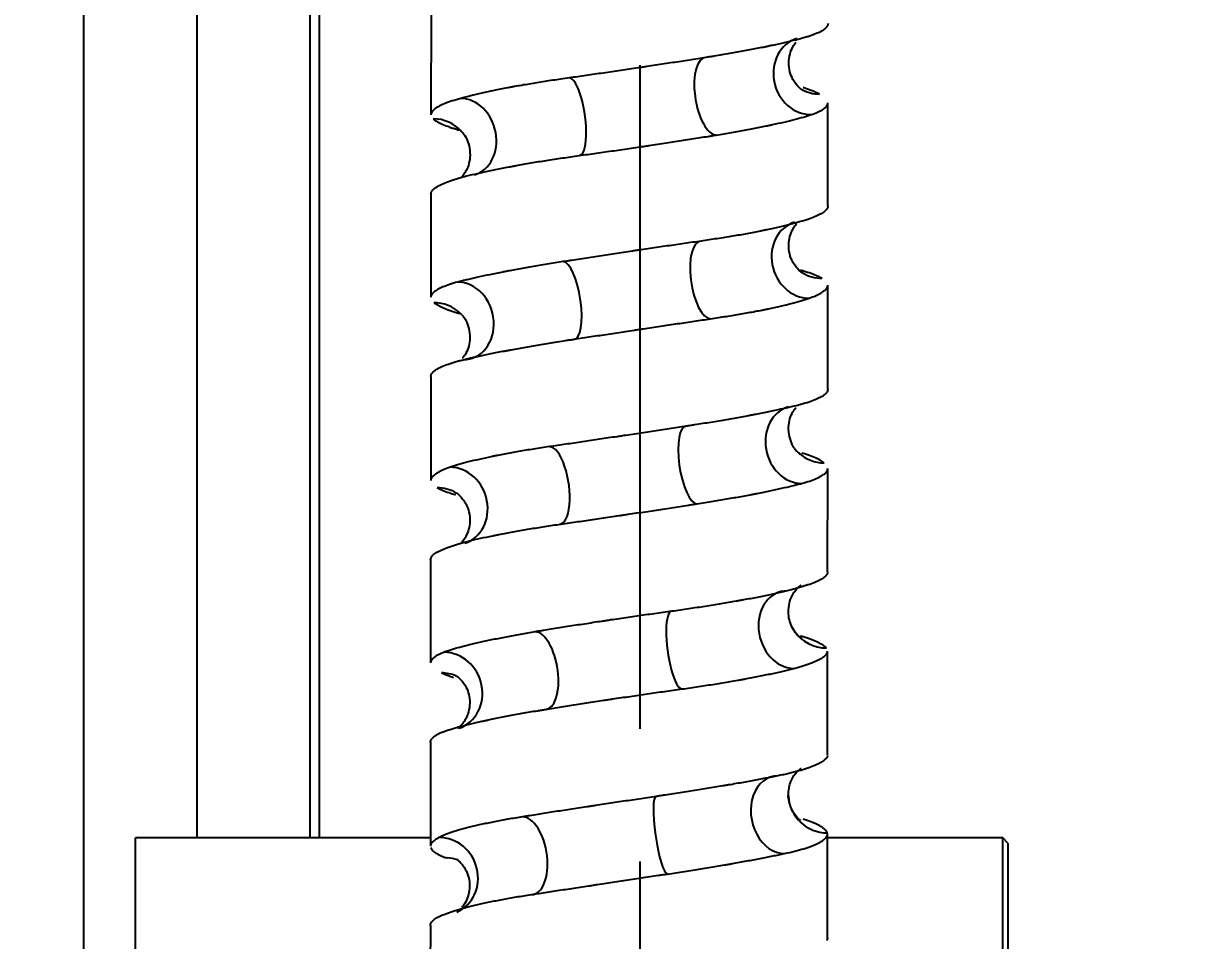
# Model space of a CAD drawing. Header units: millimetres. Extents: x 6110 to 6704, y -2661 to -1821.
# Drawn here: x 6332.11 to 6343.37, y -2394.21 to -2385.44 of the extents above; entities that cross this region are included whole.
import ezdxf

# ---------------------------------------------------------------- set-up
doc = ezdxf.new("R2010")
doc.units = ezdxf.units.MM
doc.header["$LTSCALE"] = 0.1
doc.linetypes.add('CENTERX2', pattern=[101.6, 63.5, -12.7, 12.7, -12.7])
doc.linetypes.add('HIDDEN2', pattern=[4.7625, 3.175, -1.5875])
doc.layers.add('1', color=4, linetype='HIDDEN2', lineweight=13)
doc.layers.add('DIM', color=3, linetype='Continuous', lineweight=9)
doc.layers.add('CENTER', color=1, linetype='CENTERX2')
doc.styles.get("Standard").update_dxf_attribs({"font": 'arial.ttf'})
doc.dimstyles.new('ISO-25', dxfattribs={"dimtxt": 2.5, "dimasz": 2.5, "dimexe": 1.25, "dimexo": 0.625, "dimtad": 1, "dimlfac": 5, "dimtxsty": 'Standard', "dimcen": 2.5, "dimadec": 0, "dimazin": 0, "dimtfac": 1, "dimtmove": 0, "dimatfit": 3, "dimfxl": 0, "dimarcsym": 0})

# ---------------------------------------------------------------- blocks, each defined once
blk = doc.blocks.new('*D85')
at = {"layer": 'Defpoints', "color": 0}
for p in [(6324.46, -2027.378), (6392.692, -2027.378), (6311.704, -2532.542)]:
    blk.add_point(p, dxfattribs=at)
at = {"layer": 'DIM', "color": 0, "lineweight": -2}
for p, q in [((6325.085, -2027.378), (6393.942, -2027.378)), ((6392.692, -2527.542), (6392.692, -2032.378)), ((6312.329, -2532.542), (6393.942, -2532.542))]:
    blk.add_line(p, q, dxfattribs=at)
at = {"layer": 'DIM', "color": 0}
for points in [[(6391.858, -2032.378), (6393.525, -2032.378), (6392.692, -2027.378)], [(6391.858, -2527.542), (6393.525, -2527.542), (6392.692, -2532.542)]]:
    blk.add_solid(points, dxfattribs=at)
at = {"layer": 'DIM', "color": 0, "insert": (6389.062, -2279.96), "char_height": 5, "attachment_point": 5, "rotation": 90}
blk.add_mtext('2020,7', dxfattribs=at)
blk = doc.blocks.new('*D93')
at = {"layer": 'Defpoints', "color": 0}
for p in [(6325.085, -2027.378), (6402.037, -2595.98), (6423.82, -2595.98)]:
    blk.add_point(p, dxfattribs=at)
at = {"layer": 'DIM', "color": 0, "lineweight": -2}
for p, q in [((6325.71, -2027.378), (6425.07, -2027.378)), ((6423.82, -2032.378), (6423.82, -2590.98)), ((6402.662, -2595.98), (6425.07, -2595.98))]:
    blk.add_line(p, q, dxfattribs=at)
at = {"layer": 'DIM', "color": 0}
for points in [[(6422.987, -2032.378), (6424.654, -2032.378), (6423.82, -2027.378)], [(6422.987, -2590.98), (6424.654, -2590.98), (6423.82, -2595.98)]]:
    blk.add_solid(points, dxfattribs=at)
at = {"layer": 'DIM', "color": 0, "insert": (6420.19, -2311.679), "char_height": 5, "attachment_point": 5, "rotation": 90}
blk.add_mtext('2274,4', dxfattribs=at)

msp = doc.modelspace()

# ---------------------------------------------------------------- hatches: boundary and pattern name
at = {"layer": 'DIM'}
h = msp.add_hatch(dxfattribs=at)
h.set_pattern_fill('ANSI31', color=2)
edge = h.paths.add_edge_path()
edge.add_line((6619.617, -2595.98), (6619.617, -1962.206))
edge.add_line((6634.617, -1966.11), (6619.617, -1966.11))
edge.add_line((6634.617, -2610.98), (6634.617, -1966.11))
edge.add_line((6634.617, -2610.98), (6184.457, -2610.98))
edge.add_line((6619.617, -2595.98), (6184.457, -2595.98))
edge.add_line((6184.457, -2610.98), (6184.457, -2595.98))

# ---------------------------------------------------------------- linework, layer by layer
at = {"layer": '1', "color": 7, "linetype": 'Continuous', "lineweight": -3}
for p, q in [((6332.686, -2394.48), (6332.686, -2226.539)), ((6333.768, -2226.528), (6333.768, -2393.229)), ((6334.85, -2226.51), (6334.85, -2393.225)), ((6334.939, -2226.51), (6334.939, -2393.225)), ((6336.01, -2385.316), (6336.009, -2386.309)), ((6339.809, -2387.185), (6339.809, -2386.195)), ((6336.009, -2387.067), (6336.008, -2388.057)), ((6339.566, -2387.822), (6339.564, -2387.822)), ((6339.808, -2388.936), (6339.808, -2387.942)), ((6336.008, -2388.815), (6336.007, -2389.81)), ((6339.806, -2390.685), (6339.807, -2389.695)), ((6336.248, -2389.929), (6336.248, -2389.929)), ((6336.006, -2390.567), (6336.006, -2391.556)), ((6339.805, -2392.436), (6339.806, -2391.443)), ((6336.258, -2391.685), (6336.249, -2391.681)), ((6336.005, -2392.314), (6336.005, -2393.31)), ((6339.43, -2392.824), (6339.43, -2392.832)), ((6336.005, -2393.23), (6333.182, -2393.23)), ((6333.182, -2400.73), (6333.182, -2393.23)), ((6339.804, -2394.186), (6339.805, -2393.194)), ((6341.482, -2393.23), (6339.805, -2393.23)), ((6341.532, -2393.28), (6341.482, -2393.23)), ((6341.482, -2400.73), (6341.482, -2393.23)), ((6341.532, -2393.28), (6341.532, -2400.68)), ((6336.004, -2394.068), (6336.003, -2395.057))]:
    msp.add_line(p, q, dxfattribs=at)
for centre, major_axis, ratio, start_param, end_param in [((6339.627, -2385.937), (0.113, -0.358), 0.896583, 3.142089, 6.007856), ((6338.691, -2386.133), (0.059, -0.37), 0.406782, 3.077758, 6.216319), ((6337.381, -2386.329), (0.052, -0.371), 0.275236, 6.244548, 9.386229), ((6339.743, -2385.741), (0.183, 0.327), 0.954956, 3.141815, 3.631138), ((6336.323, -2386.525), (0.096, -0.362), 0.826195, 0.023531, 2.923621), ((6336.024, -2386.721), (0.278, 0.252), 0.983664, 0.000162, 0.825102), ((6339.604, -2387.695), (0.115, -0.357), 0.882628, 3.14208, 6.002639), ((6338.641, -2387.891), (0.054, -0.371), 0.382809, 3.086157, 6.2275), ((6337.327, -2388.087), (0.057, -0.371), 0.303152, 6.238094, 9.37672), ((6339.764, -2387.504), (0.2, 0.317), 0.967779, 3.140541, 3.687086), ((6336.292, -2388.283), (0.093, -0.363), 0.842773, 6.07106, 9.212634), ((6336.03, -2388.48), (0.259, 0.271), 0.977732, 6.280221, 7.03391), ((6339.532, -2389.466), (0.094, -0.363), 0.847963, 3.166317, 6.06663), ((6338.504, -2389.662), (0.057, -0.371), 0.310098, 3.09516, 6.233843), ((6337.19, -2389.858), (0.054, -0.371), 0.373626, 6.228882, 9.370493), ((6339.782, -2389.27), (0.253, 0.277), 0.976593, 3.141044, 3.867965), ((6336.219, -2390.054), (0.114, -0.357), 0.879271, 0.000351, 2.865934), ((6336.057, -2390.251), (0.191, 0.323), 0.965196, 0.000465, 0.518901), ((6339.451, -2391.237), (0.091, -0.364), 0.804227, 2.943344, 6.082079), ((6338.363, -2391.433), (0.051, -0.371), 0.23902, 3.108627, 6.250271), ((6339.799, -2391.041), (0.316, 0.202), 0.987438, 3.131865, 3.181342), ((6337.056, -2391.629), (0.06, -0.37), 0.443029, 6.212301, 9.350726), ((6339.799, -2391.041), (0.316, 0.202), 0.987438, 3.181345, 4.137877), ((6336.156, -2391.826), (0.122, -0.355), 0.912455, 0.000303, 2.837045), ((6336.094, -2392.022), (0.164, 0.337), 0.94324, 0.027471, 0.428152), ((6339.36, -2393.009), (0.077, -0.367), 0.759864, 2.983998, 6.125672), ((6338.22, -2393.205), (0.055, -0.371), 0.163413, 3.118824, 6.257294), ((6339.805, -2392.812), (0.374, 0.021), 0.989402, 3.138639, 4.653297), ((6336.928, -2393.401), (0.058, -0.371), 0.509269, 6.203463, 9.345047), ((6336.104, -2393.597), (0.157, -0.341), 0.938115, 6.273492, 9.015093), ((6336.142, -2393.794), (0.127, 0.353), 0.91962, 6.282476, 6.603273)]:
    msp.add_ellipse(centre, major_axis=major_axis, ratio=ratio, start_param=start_param, end_param=end_param, dxfattribs=at)
for points, knots in [([(6339.81, -2385.437), (6339.81, -2385.44), (6339.81, -2385.442), (6339.809, -2385.449), (6339.807, -2385.453), (6339.804, -2385.459), (6339.803, -2385.461), (6339.8, -2385.466), (6339.799, -2385.468), (6339.791, -2385.478), (6339.782, -2385.486), (6339.76, -2385.503), (6339.732, -2385.519), (6339.696, -2385.535), (6339.665, -2385.546), (6339.654, -2385.55), (6339.631, -2385.558), (6339.619, -2385.562), (6339.606, -2385.566)], [0, 0, 0, 0, 0.055801, 0.055801, 0.150221, 0.150221, 0.197431, 0.197431, 0.244641, 0.244641, 0.43348, 0.43348, 0.62232, 0.81116, 0.81116, 0.90558, 0.90558, 1, 1, 1, 1]), ([(6339.606, -2385.566), (6339.581, -2385.573), (6339.553, -2385.581), (6339.494, -2385.597), (6339.431, -2385.612), (6339.36, -2385.629), (6339.304, -2385.641), (6339.275, -2385.647), (6339.245, -2385.653), (6339.225, -2385.658), (6339.215, -2385.66), (6339.163, -2385.67), (6339.12, -2385.679), (6339.032, -2385.695), (6338.941, -2385.712), (6338.844, -2385.729), (6338.77, -2385.741), (6338.745, -2385.746), (6338.707, -2385.752), (6338.694, -2385.754), (6338.668, -2385.758), (6338.655, -2385.76), (6338.642, -2385.762)], [0, 0, 0, 0, 0.125, 0.125, 0.25, 0.375, 0.375, 0.4375, 0.46875, 0.46875, 0.5, 0.5, 0.625, 0.625, 0.75, 0.875, 0.875, 0.9375, 0.9375, 0.96875, 0.96875, 1, 1, 1, 1]), ([(6339.56, -2386.068), (6339.555, -2386.07), (6339.539, -2386.055), (6339.463, -2385.975), (6339.418, -2385.815), (6339.458, -2385.679), (6339.493, -2385.628), (6339.503, -2385.616)], [0, 0, 0, 0, 0.209972, 0.408154, 0.661088, 0.902637, 1, 1, 1, 1]), ([(6338.642, -2385.762), (6338.59, -2385.77), (6338.537, -2385.779), (6338.431, -2385.795), (6338.324, -2385.812), (6338.215, -2385.828), (6338.132, -2385.841), (6338.105, -2385.845), (6338.063, -2385.851), (6338.049, -2385.853), (6338.021, -2385.858), (6338.007, -2385.86), (6337.937, -2385.87), (6337.881, -2385.878), (6337.77, -2385.895), (6337.66, -2385.911), (6337.55, -2385.927), (6337.469, -2385.938), (6337.441, -2385.942), (6337.387, -2385.95), (6337.36, -2385.954), (6337.333, -2385.957)], [0, 0, 0, 0, 0.125, 0.125, 0.25, 0.375, 0.375, 0.4375, 0.4375, 0.46875, 0.46875, 0.5, 0.5, 0.625, 0.625, 0.75, 0.875, 0.875, 0.9375, 0.9375, 1, 1, 1, 1]), ([(6337.333, -2385.957), (6337.279, -2385.965), (6337.226, -2385.973), (6337.123, -2385.988), (6337.022, -2386.004), (6336.926, -2386.02), (6336.855, -2386.033), (6336.832, -2386.037), (6336.797, -2386.043), (6336.786, -2386.045), (6336.763, -2386.049), (6336.752, -2386.051), (6336.697, -2386.062), (6336.654, -2386.07), (6336.572, -2386.087), (6336.494, -2386.104), (6336.423, -2386.121), (6336.373, -2386.133), (6336.356, -2386.137), (6336.332, -2386.143), (6336.325, -2386.146), (6336.309, -2386.15), (6336.302, -2386.152), (6336.294, -2386.154)], [0, 0, 0, 0, 0.125, 0.125, 0.25, 0.375, 0.375, 0.4375, 0.4375, 0.46875, 0.46875, 0.5, 0.5, 0.625, 0.625, 0.75, 0.875, 0.875, 0.9375, 0.9375, 0.96875, 0.96875, 1, 1, 1, 1]), ([(6339.728, -2386.112), (6339.712, -2386.104), (6339.693, -2386.095), (6339.652, -2386.079), (6339.619, -2386.067), (6339.582, -2386.055), (6339.571, -2386.051)], [0, 0, 0, 0, 0.412138, 0.412138, 0.824277, 1, 1, 1, 1]), ([(6336.294, -2386.154), (6336.264, -2386.162), (6336.237, -2386.17), (6336.187, -2386.187), (6336.142, -2386.204), (6336.105, -2386.22), (6336.081, -2386.233), (6336.074, -2386.237), (6336.063, -2386.243), (6336.06, -2386.245), (6336.054, -2386.25), (6336.051, -2386.252), (6336.037, -2386.262), (6336.028, -2386.271), (6336.015, -2386.287), (6336.01, -2386.298), (6336.009, -2386.308), (6336.009, -2386.31)], [0, 0, 0, 0, 0.158503, 0.158503, 0.317007, 0.47551, 0.47551, 0.554762, 0.554762, 0.594388, 0.594388, 0.634014, 0.634014, 0.792517, 0.792517, 0.95102, 1, 1, 1, 1]), ([(6339.648, -2386.309), (6339.671, -2386.301), (6339.692, -2386.294), (6339.727, -2386.278), (6339.758, -2386.262), (6339.78, -2386.246), (6339.792, -2386.234), (6339.796, -2386.229), (6339.8, -2386.223), (6339.802, -2386.221), (6339.804, -2386.217), (6339.805, -2386.215), (6339.808, -2386.207), (6339.809, -2386.201), (6339.809, -2386.196)], [0, 0, 0, 0, 0.214253, 0.214253, 0.428506, 0.642759, 0.642759, 0.749885, 0.749885, 0.803448, 0.803448, 0.857012, 0.857012, 1, 1, 1, 1]), ([(6336.03, -2386.35), (6336.039, -2386.357), (6336.05, -2386.365), (6336.076, -2386.381), (6336.107, -2386.397), (6336.148, -2386.413), (6336.182, -2386.425), (6336.193, -2386.43), (6336.212, -2386.436), (6336.218, -2386.438), (6336.232, -2386.442), (6336.238, -2386.444), (6336.255, -2386.45), (6336.265, -2386.453), (6336.276, -2386.456)], [0, 0, 0, 0, 0.228984, 0.228984, 0.457968, 0.686952, 0.686952, 0.801444, 0.801444, 0.85869, 0.85869, 0.915936, 0.915936, 1, 1, 1, 1]), ([(6338.74, -2386.504), (6338.791, -2386.496), (6338.84, -2386.488), (6338.935, -2386.471), (6339.028, -2386.455), (6339.115, -2386.438), (6339.178, -2386.426), (6339.208, -2386.419), (6339.239, -2386.413), (6339.258, -2386.409), (6339.268, -2386.407), (6339.317, -2386.396), (6339.354, -2386.388), (6339.424, -2386.372), (6339.489, -2386.356), (6339.547, -2386.34), (6339.587, -2386.328), (6339.6, -2386.324), (6339.625, -2386.317), (6339.637, -2386.313), (6339.648, -2386.309)], [0, 0, 0, 0, 0.125, 0.125, 0.25, 0.375, 0.375, 0.4375, 0.46875, 0.46875, 0.5, 0.5, 0.625, 0.625, 0.75, 0.875, 0.875, 0.9375, 0.9375, 1, 1, 1, 1]), ([(6336.256, -2386.429), (6336.256, -2386.429), (6336.263, -2386.433), (6336.286, -2386.455), (6336.302, -2386.469)], [0, 0, 0, 0, 0.47691, 1, 1, 1, 1]), ([(6336.302, -2386.469), (6336.334, -2386.503), (6336.38, -2386.583), (6336.392, -2386.758), (6336.338, -2386.865), (6336.309, -2386.899), (6336.302, -2386.907)], [0, 0, 0, 0, 0.29299, 0.617932, 0.887087, 1, 1, 1, 1]), ([(6337.429, -2386.701), (6337.484, -2386.693), (6337.539, -2386.685), (6337.649, -2386.67), (6337.76, -2386.654), (6337.872, -2386.638), (6337.956, -2386.625), (6337.984, -2386.621), (6338.026, -2386.615), (6338.04, -2386.613), (6338.068, -2386.609), (6338.082, -2386.607), (6338.153, -2386.596), (6338.208, -2386.588), (6338.318, -2386.571), (6338.427, -2386.554), (6338.533, -2386.538), (6338.611, -2386.525), (6338.637, -2386.521), (6338.676, -2386.515), (6338.689, -2386.513), (6338.715, -2386.508), (6338.728, -2386.506), (6338.74, -2386.504)], [0, 0, 0, 0, 0.125, 0.125, 0.25, 0.375, 0.375, 0.4375, 0.4375, 0.46875, 0.46875, 0.5, 0.5, 0.625, 0.625, 0.75, 0.875, 0.875, 0.9375, 0.9375, 0.96875, 0.96875, 1, 1, 1, 1]), ([(6336.353, -2386.896), (6336.386, -2386.888), (6336.42, -2386.879), (6336.491, -2386.863), (6336.567, -2386.846), (6336.648, -2386.83), (6336.713, -2386.817), (6336.745, -2386.811), (6336.779, -2386.805), (6336.802, -2386.8), (6336.813, -2386.798), (6336.871, -2386.788), (6336.918, -2386.78), (6337.014, -2386.763), (6337.113, -2386.747), (6337.216, -2386.731), (6337.294, -2386.72), (6337.321, -2386.716), (6337.374, -2386.708), (6337.402, -2386.704), (6337.429, -2386.701)], [0, 0, 0, 0, 0.125, 0.125, 0.25, 0.375, 0.375, 0.4375, 0.46875, 0.46875, 0.5, 0.5, 0.625, 0.625, 0.75, 0.875, 0.875, 0.9375, 0.9375, 1, 1, 1, 1]), ([(6336.009, -2387.068), (6336.009, -2387.061), (6336.013, -2387.045), (6336.026, -2387.03), (6336.041, -2387.017), (6336.046, -2387.013), (6336.055, -2387.007), (6336.058, -2387.005), (6336.065, -2387.001), (6336.068, -2386.999), (6336.086, -2386.988), (6336.103, -2386.98), (6336.141, -2386.963), (6336.183, -2386.946), (6336.235, -2386.929), (6336.277, -2386.917), (6336.291, -2386.913), (6336.314, -2386.906), (6336.322, -2386.904), (6336.337, -2386.9), (6336.345, -2386.898), (6336.353, -2386.896)], [0, 0, 0, 0, 0.133087, 0.277572, 0.277572, 0.349815, 0.349815, 0.385936, 0.385936, 0.422058, 0.422058, 0.566543, 0.566543, 0.711029, 0.855514, 0.855514, 0.927757, 0.927757, 0.963879, 0.963879, 1, 1, 1, 1]), ([(6339.809, -2387.184), (6339.809, -2387.19), (6339.807, -2387.196), (6339.803, -2387.206), (6339.8, -2387.21), (6339.796, -2387.216), (6339.794, -2387.218), (6339.79, -2387.222), (6339.788, -2387.225), (6339.778, -2387.235), (6339.767, -2387.243), (6339.742, -2387.259), (6339.711, -2387.275), (6339.672, -2387.292), (6339.64, -2387.304), (6339.623, -2387.31), (6339.604, -2387.316), (6339.592, -2387.32), (6339.585, -2387.322), (6339.579, -2387.324)], [0, 0, 0, 0, 0.135661, 0.135661, 0.222095, 0.222095, 0.265312, 0.265312, 0.308528, 0.308528, 0.481396, 0.481396, 0.654264, 0.827132, 0.827132, 0.913566, 0.956783, 0.956783, 1, 1, 1, 1]), ([(6339.579, -2387.324), (6339.552, -2387.332), (6339.523, -2387.34), (6339.462, -2387.357), (6339.396, -2387.374), (6339.324, -2387.39), (6339.266, -2387.403), (6339.236, -2387.409), (6339.206, -2387.415), (6339.185, -2387.42), (6339.175, -2387.422), (6339.122, -2387.432), (6339.078, -2387.44), (6338.989, -2387.457), (6338.897, -2387.473), (6338.799, -2387.489), (6338.724, -2387.5), (6338.699, -2387.504), (6338.647, -2387.512), (6338.621, -2387.516), (6338.595, -2387.519)], [0, 0, 0, 0, 0.125, 0.125, 0.25, 0.375, 0.375, 0.4375, 0.46875, 0.46875, 0.5, 0.5, 0.625, 0.625, 0.75, 0.875, 0.875, 0.9375, 0.9375, 1, 1, 1, 1]), ([(6339.564, -2387.822), (6339.55, -2387.817), (6339.521, -2387.791), (6339.441, -2387.681), (6339.422, -2387.514), (6339.473, -2387.398), (6339.504, -2387.359), (6339.512, -2387.35)], [0, 0, 0, 0, 0.20085, 0.414887, 0.677231, 0.905711, 1, 1, 1, 1]), ([(6338.595, -2387.519), (6338.542, -2387.527), (6338.488, -2387.535), (6338.381, -2387.55), (6338.272, -2387.566), (6338.161, -2387.582), (6338.078, -2387.595), (6338.05, -2387.599), (6338.008, -2387.605), (6337.993, -2387.607), (6337.965, -2387.611), (6337.951, -2387.613), (6337.881, -2387.624), (6337.824, -2387.632), (6337.713, -2387.649), (6337.602, -2387.666), (6337.493, -2387.683), (6337.411, -2387.695), (6337.384, -2387.699), (6337.343, -2387.706), (6337.33, -2387.708), (6337.303, -2387.712), (6337.289, -2387.714), (6337.276, -2387.716)], [0, 0, 0, 0, 0.125, 0.125, 0.25, 0.375, 0.375, 0.4375, 0.4375, 0.46875, 0.46875, 0.5, 0.5, 0.625, 0.625, 0.75, 0.875, 0.875, 0.9375, 0.9375, 0.96875, 0.96875, 1, 1, 1, 1]), ([(6337.276, -2387.716), (6337.223, -2387.724), (6337.171, -2387.732), (6337.07, -2387.749), (6336.971, -2387.765), (6336.877, -2387.782), (6336.808, -2387.795), (6336.774, -2387.801), (6336.741, -2387.807), (6336.719, -2387.811), (6336.708, -2387.814), (6336.654, -2387.824), (6336.612, -2387.832), (6336.533, -2387.849), (6336.458, -2387.865), (6336.389, -2387.881), (6336.341, -2387.892), (6336.325, -2387.896), (6336.295, -2387.904), (6336.28, -2387.908), (6336.266, -2387.911)], [0, 0, 0, 0, 0.125, 0.125, 0.25, 0.375, 0.375, 0.4375, 0.46875, 0.46875, 0.5, 0.5, 0.625, 0.625, 0.75, 0.875, 0.875, 0.9375, 0.9375, 1, 1, 1, 1]), ([(6339.753, -2387.876), (6339.739, -2387.869), (6339.724, -2387.861), (6339.689, -2387.846), (6339.65, -2387.83), (6339.602, -2387.815), (6339.567, -2387.804), (6339.558, -2387.801), (6339.548, -2387.798)], [0, 0, 0, 0, 0.299547, 0.299547, 0.599093, 0.89864, 0.89864, 1, 1, 1, 1]), ([(6336.266, -2387.911), (6336.238, -2387.919), (6336.211, -2387.927), (6336.164, -2387.942), (6336.121, -2387.958), (6336.087, -2387.975), (6336.066, -2387.987), (6336.059, -2387.991), (6336.05, -2387.997), (6336.047, -2387.999), (6336.041, -2388.004), (6336.039, -2388.006), (6336.027, -2388.016), (6336.02, -2388.025), (6336.01, -2388.041), (6336.008, -2388.049), (6336.008, -2388.057)], [0, 0, 0, 0, 0.167955, 0.167955, 0.335909, 0.503864, 0.503864, 0.587842, 0.587842, 0.62983, 0.62983, 0.671819, 0.671819, 0.839774, 0.839774, 1, 1, 1, 1]), ([(6339.628, -2388.066), (6339.651, -2388.058), (6339.672, -2388.05), (6339.709, -2388.034), (6339.742, -2388.018), (6339.766, -2388.002), (6339.786, -2387.985), (6339.794, -2387.977), (6339.804, -2387.961), (6339.807, -2387.953), (6339.808, -2387.944), (6339.808, -2387.943), (6339.808, -2387.942)], [0, 0, 0, 0, 0.194652, 0.194652, 0.389304, 0.583956, 0.583956, 0.778608, 0.778608, 0.97326, 0.97326, 1, 1, 1, 1]), ([(6338.686, -2388.263), (6338.738, -2388.255), (6338.789, -2388.247), (6338.886, -2388.232), (6338.981, -2388.216), (6339.071, -2388.2), (6339.136, -2388.187), (6339.168, -2388.181), (6339.199, -2388.175), (6339.22, -2388.171), (6339.23, -2388.169), (6339.28, -2388.158), (6339.319, -2388.15), (6339.391, -2388.133), (6339.46, -2388.116), (6339.52, -2388.099), (6339.563, -2388.087), (6339.577, -2388.083), (6339.596, -2388.076), (6339.603, -2388.074), (6339.615, -2388.07), (6339.622, -2388.068), (6339.628, -2388.066)], [0, 0, 0, 0, 0.125, 0.125, 0.25, 0.375, 0.375, 0.4375, 0.46875, 0.46875, 0.5, 0.5, 0.625, 0.625, 0.75, 0.875, 0.875, 0.9375, 0.9375, 0.96875, 0.96875, 1, 1, 1, 1]), ([(6336.039, -2388.109), (6336.05, -2388.117), (6336.062, -2388.125), (6336.092, -2388.142), (6336.126, -2388.159), (6336.169, -2388.175), (6336.205, -2388.188), (6336.218, -2388.192), (6336.238, -2388.199), (6336.244, -2388.201), (6336.258, -2388.205), (6336.265, -2388.207), (6336.276, -2388.21), (6336.279, -2388.211), (6336.282, -2388.212)], [0, 0, 0, 0, 0.243028, 0.243028, 0.486056, 0.729084, 0.729084, 0.850598, 0.850598, 0.911355, 0.911355, 0.972112, 0.972112, 1, 1, 1, 1]), ([(6336.261, -2388.185), (6336.261, -2388.185), (6336.266, -2388.188), (6336.282, -2388.202), (6336.29, -2388.209)], [0, 0, 0, 0, 0.578898, 1, 1, 1, 1]), ([(6336.29, -2388.209), (6336.316, -2388.231), (6336.36, -2388.293), (6336.399, -2388.464), (6336.35, -2388.59), (6336.317, -2388.634), (6336.308, -2388.644)], [0, 0, 0, 0, 0.267497, 0.589029, 0.881269, 1, 1, 1, 1]), ([(6337.379, -2388.458), (6337.433, -2388.45), (6337.488, -2388.442), (6337.597, -2388.425), (6337.706, -2388.409), (6337.817, -2388.392), (6337.901, -2388.379), (6337.929, -2388.375), (6337.971, -2388.369), (6337.985, -2388.367), (6338.013, -2388.363), (6338.027, -2388.36), (6338.097, -2388.35), (6338.152, -2388.342), (6338.262, -2388.325), (6338.371, -2388.309), (6338.477, -2388.294), (6338.556, -2388.282), (6338.583, -2388.278), (6338.635, -2388.27), (6338.661, -2388.267), (6338.686, -2388.263)], [0, 0, 0, 0, 0.125, 0.125, 0.25, 0.375, 0.375, 0.4375, 0.4375, 0.46875, 0.46875, 0.5, 0.5, 0.625, 0.625, 0.75, 0.875, 0.875, 0.9375, 0.9375, 1, 1, 1, 1]), ([(6336.318, -2388.655), (6336.349, -2388.647), (6336.382, -2388.639), (6336.452, -2388.624), (6336.525, -2388.608), (6336.605, -2388.592), (6336.668, -2388.579), (6336.7, -2388.573), (6336.734, -2388.567), (6336.756, -2388.563), (6336.767, -2388.561), (6336.824, -2388.55), (6336.871, -2388.542), (6336.966, -2388.525), (6337.064, -2388.508), (6337.166, -2388.491), (6337.245, -2388.479), (6337.271, -2388.475), (6337.312, -2388.468), (6337.325, -2388.466), (6337.352, -2388.462), (6337.366, -2388.46), (6337.379, -2388.458)], [0, 0, 0, 0, 0.125, 0.125, 0.25, 0.375, 0.375, 0.4375, 0.46875, 0.46875, 0.5, 0.5, 0.625, 0.625, 0.75, 0.875, 0.875, 0.9375, 0.9375, 0.96875, 0.96875, 1, 1, 1, 1]), ([(6336.008, -2388.816), (6336.008, -2388.811), (6336.01, -2388.798), (6336.018, -2388.784), (6336.03, -2388.772), (6336.034, -2388.768), (6336.042, -2388.761), (6336.045, -2388.759), (6336.05, -2388.755), (6336.053, -2388.753), (6336.069, -2388.742), (6336.084, -2388.734), (6336.119, -2388.718), (6336.158, -2388.701), (6336.206, -2388.686), (6336.245, -2388.674), (6336.259, -2388.67), (6336.288, -2388.662), (6336.303, -2388.659), (6336.318, -2388.655)], [0, 0, 0, 0, 0.09008, 0.241733, 0.241733, 0.31756, 0.31756, 0.355473, 0.355473, 0.393386, 0.393386, 0.54504, 0.54504, 0.696693, 0.848347, 0.848347, 0.924173, 0.924173, 1, 1, 1, 1]), ([(6339.808, -2388.936), (6339.808, -2388.94), (6339.806, -2388.953), (6339.799, -2388.965), (6339.788, -2388.978), (6339.784, -2388.982), (6339.776, -2388.988), (6339.774, -2388.99), (6339.768, -2388.994), (6339.765, -2388.997), (6339.75, -2389.007), (6339.736, -2389.015), (6339.702, -2389.032), (6339.664, -2389.048), (6339.617, -2389.064), (6339.578, -2389.075), (6339.564, -2389.079), (6339.536, -2389.087), (6339.521, -2389.091), (6339.506, -2389.095)], [0, 0, 0, 0, 0.075842, 0.229868, 0.229868, 0.306881, 0.306881, 0.345388, 0.345388, 0.383895, 0.383895, 0.537921, 0.537921, 0.691947, 0.845974, 0.845974, 0.922987, 0.922987, 1, 1, 1, 1]), ([(6339.506, -2389.095), (6339.475, -2389.102), (6339.443, -2389.11), (6339.374, -2389.125), (6339.302, -2389.141), (6339.222, -2389.158), (6339.159, -2389.17), (6339.128, -2389.176), (6339.095, -2389.182), (6339.072, -2389.187), (6339.061, -2389.189), (6339.005, -2389.199), (6338.958, -2389.208), (6338.863, -2389.224), (6338.766, -2389.241), (6338.664, -2389.258), (6338.586, -2389.27), (6338.56, -2389.275), (6338.52, -2389.281), (6338.506, -2389.283), (6338.479, -2389.287), (6338.466, -2389.289), (6338.452, -2389.291)], [0, 0, 0, 0, 0.125, 0.125, 0.25, 0.375, 0.375, 0.4375, 0.46875, 0.46875, 0.5, 0.5, 0.625, 0.625, 0.75, 0.875, 0.875, 0.9375, 0.9375, 0.96875, 0.96875, 1, 1, 1, 1]), ([(6339.529, -2389.546), (6339.504, -2389.527), (6339.461, -2389.47), (6339.415, -2389.302), (6339.459, -2389.171), (6339.493, -2389.124), (6339.503, -2389.113)], [0, 0, 0, 0, 0.262388, 0.582599, 0.879839, 1, 1, 1, 1]), ([(6338.452, -2389.291), (6338.398, -2389.299), (6338.344, -2389.308), (6338.235, -2389.324), (6338.125, -2389.341), (6338.015, -2389.357), (6337.931, -2389.37), (6337.903, -2389.374), (6337.861, -2389.38), (6337.847, -2389.382), (6337.819, -2389.387), (6337.805, -2389.389), (6337.735, -2389.399), (6337.679, -2389.407), (6337.569, -2389.424), (6337.46, -2389.44), (6337.354, -2389.456), (6337.274, -2389.467), (6337.248, -2389.471), (6337.195, -2389.479), (6337.169, -2389.483), (6337.144, -2389.486)], [0, 0, 0, 0, 0.125, 0.125, 0.25, 0.375, 0.375, 0.4375, 0.4375, 0.46875, 0.46875, 0.5, 0.5, 0.625, 0.625, 0.75, 0.875, 0.875, 0.9375, 0.9375, 1, 1, 1, 1]), ([(6337.144, -2389.486), (6337.092, -2389.494), (6337.041, -2389.502), (6336.943, -2389.517), (6336.847, -2389.533), (6336.757, -2389.549), (6336.692, -2389.562), (6336.66, -2389.568), (6336.628, -2389.574), (6336.607, -2389.579), (6336.597, -2389.581), (6336.546, -2389.591), (6336.508, -2389.6), (6336.435, -2389.616), (6336.365, -2389.633), (6336.304, -2389.65), (6336.261, -2389.662), (6336.247, -2389.667), (6336.227, -2389.673), (6336.22, -2389.675), (6336.207, -2389.679), (6336.201, -2389.681), (6336.195, -2389.683)], [0, 0, 0, 0, 0.125, 0.125, 0.25, 0.375, 0.375, 0.4375, 0.46875, 0.46875, 0.5, 0.5, 0.625, 0.625, 0.75, 0.875, 0.875, 0.9375, 0.9375, 0.96875, 0.96875, 1, 1, 1, 1]), ([(6339.554, -2389.566), (6339.554, -2389.567), (6339.55, -2389.564), (6339.536, -2389.552), (6339.529, -2389.546)], [0, 0, 0, 0, 0.595007, 1, 1, 1, 1]), ([(6339.773, -2389.641), (6339.762, -2389.632), (6339.749, -2389.624), (6339.718, -2389.608), (6339.683, -2389.591), (6339.639, -2389.574), (6339.602, -2389.561), (6339.59, -2389.557), (6339.571, -2389.551), (6339.565, -2389.55), (6339.56, -2389.548)], [0, 0, 0, 0, 0.270142, 0.270142, 0.540285, 0.810427, 0.810427, 0.945499, 0.945499, 1, 1, 1, 1]), ([(6336.195, -2389.683), (6336.17, -2389.692), (6336.148, -2389.7), (6336.109, -2389.716), (6336.075, -2389.733), (6336.05, -2389.75), (6336.034, -2389.762), (6336.03, -2389.767), (6336.024, -2389.773), (6336.022, -2389.775), (6336.019, -2389.779), (6336.017, -2389.781), (6336.01, -2389.792), (6336.007, -2389.8), (6336.007, -2389.809), (6336.007, -2389.81), (6336.007, -2389.81)], [0, 0, 0, 0, 0.19673, 0.19673, 0.39346, 0.59019, 0.59019, 0.688555, 0.688555, 0.737737, 0.737737, 0.78692, 0.78692, 0.98365, 0.98365, 1, 1, 1, 1]), ([(6339.557, -2389.838), (6339.585, -2389.83), (6339.611, -2389.823), (6339.658, -2389.807), (6339.7, -2389.791), (6339.733, -2389.775), (6339.754, -2389.762), (6339.76, -2389.758), (6339.769, -2389.752), (6339.772, -2389.75), (6339.777, -2389.746), (6339.779, -2389.744), (6339.791, -2389.733), (6339.797, -2389.725), (6339.805, -2389.709), (6339.807, -2389.702), (6339.807, -2389.695)], [0, 0, 0, 0, 0.170849, 0.170849, 0.341698, 0.512547, 0.512547, 0.597971, 0.597971, 0.640684, 0.640684, 0.683396, 0.683396, 0.854245, 0.854245, 1, 1, 1, 1]), ([(6336.069, -2389.879), (6336.083, -2389.887), (6336.1, -2389.895), (6336.138, -2389.911), (6336.177, -2389.925), (6336.224, -2389.94), (6336.246, -2389.947)], [0, 0, 0, 0, 0.351865, 0.351865, 0.70373, 1, 1, 1, 1]), ([(6338.555, -2390.033), (6338.608, -2390.025), (6338.66, -2390.017), (6338.76, -2390), (6338.859, -2389.984), (6338.952, -2389.967), (6339.021, -2389.955), (6339.054, -2389.948), (6339.087, -2389.942), (6339.109, -2389.938), (6339.12, -2389.936), (6339.174, -2389.925), (6339.215, -2389.917), (6339.293, -2389.901), (6339.368, -2389.884), (6339.435, -2389.869), (6339.483, -2389.857), (6339.499, -2389.853), (6339.529, -2389.845), (6339.543, -2389.842), (6339.557, -2389.838)], [0, 0, 0, 0, 0.125, 0.125, 0.25, 0.375, 0.375, 0.4375, 0.46875, 0.46875, 0.5, 0.5, 0.625, 0.625, 0.75, 0.875, 0.875, 0.9375, 0.9375, 1, 1, 1, 1]), ([(6336.248, -2389.929), (6336.26, -2389.931), (6336.286, -2389.954), (6336.367, -2390.054), (6336.396, -2390.22), (6336.343, -2390.36), (6336.301, -2390.406), (6336.287, -2390.418)], [0, 0, 0, 0, 0.185572, 0.378535, 0.61921, 0.834426, 1, 1, 1, 1]), ([(6337.236, -2390.23), (6337.289, -2390.222), (6337.342, -2390.215), (6337.45, -2390.199), (6337.559, -2390.183), (6337.67, -2390.167), (6337.754, -2390.155), (6337.782, -2390.15), (6337.824, -2390.144), (6337.838, -2390.142), (6337.866, -2390.138), (6337.881, -2390.136), (6337.951, -2390.125), (6338.007, -2390.117), (6338.119, -2390.1), (6338.23, -2390.083), (6338.339, -2390.067), (6338.421, -2390.054), (6338.448, -2390.05), (6338.488, -2390.044), (6338.502, -2390.042), (6338.528, -2390.037), (6338.542, -2390.035), (6338.555, -2390.033)], [0, 0, 0, 0, 0.125, 0.125, 0.25, 0.375, 0.375, 0.4375, 0.4375, 0.46875, 0.46875, 0.5, 0.5, 0.625, 0.625, 0.75, 0.875, 0.875, 0.9375, 0.9375, 0.96875, 0.96875, 1, 1, 1, 1]), ([(6336.244, -2390.425), (6336.272, -2390.417), (6336.301, -2390.409), (6336.363, -2390.392), (6336.429, -2390.376), (6336.503, -2390.359), (6336.561, -2390.347), (6336.591, -2390.34), (6336.621, -2390.334), (6336.642, -2390.33), (6336.653, -2390.328), (6336.706, -2390.317), (6336.75, -2390.309), (6336.84, -2390.293), (6336.933, -2390.276), (6337.031, -2390.261), (6337.106, -2390.249), (6337.131, -2390.245), (6337.183, -2390.237), (6337.209, -2390.234), (6337.236, -2390.23)], [0, 0, 0, 0, 0.125, 0.125, 0.25, 0.375, 0.375, 0.4375, 0.46875, 0.46875, 0.5, 0.5, 0.625, 0.625, 0.75, 0.875, 0.875, 0.9375, 0.9375, 1, 1, 1, 1]), ([(6336.006, -2390.568), (6336.006, -2390.563), (6336.008, -2390.557), (6336.012, -2390.547), (6336.014, -2390.543), (6336.019, -2390.537), (6336.02, -2390.535), (6336.024, -2390.53), (6336.026, -2390.528), (6336.037, -2390.518), (6336.048, -2390.509), (6336.074, -2390.492), (6336.106, -2390.476), (6336.146, -2390.459), (6336.18, -2390.446), (6336.192, -2390.442), (6336.211, -2390.436), (6336.218, -2390.434), (6336.231, -2390.43), (6336.237, -2390.427), (6336.244, -2390.425)], [0, 0, 0, 0, 0.122477, 0.122477, 0.210229, 0.210229, 0.254106, 0.254106, 0.297982, 0.297982, 0.473486, 0.473486, 0.648991, 0.824495, 0.824495, 0.912248, 0.912248, 0.956124, 0.956124, 1, 1, 1, 1]), ([(6339.806, -2390.684), (6339.806, -2390.687), (6339.806, -2390.69), (6339.804, -2390.7), (6339.796, -2390.716), (6339.777, -2390.732), (6339.76, -2390.745), (6339.754, -2390.749), (6339.743, -2390.755), (6339.74, -2390.757), (6339.732, -2390.762), (6339.728, -2390.764), (6339.707, -2390.774), (6339.689, -2390.783), (6339.647, -2390.8), (6339.6, -2390.816), (6339.545, -2390.833), (6339.5, -2390.846), (6339.485, -2390.85), (6339.461, -2390.856), (6339.453, -2390.858), (6339.436, -2390.862), (6339.428, -2390.864), (6339.419, -2390.866)], [0, 0, 0, 0, 0.047265, 0.047265, 0.18337, 0.319475, 0.319475, 0.387527, 0.387527, 0.421554, 0.421554, 0.45558, 0.45558, 0.591685, 0.591685, 0.72779, 0.863895, 0.863895, 0.931947, 0.931947, 0.965974, 0.965974, 1, 1, 1, 1]), ([(6339.419, -2390.866), (6339.385, -2390.875), (6339.349, -2390.883), (6339.274, -2390.899), (6339.196, -2390.916), (6339.111, -2390.933), (6339.045, -2390.945), (6339.011, -2390.951), (6338.977, -2390.958), (6338.953, -2390.962), (6338.942, -2390.964), (6338.882, -2390.974), (6338.834, -2390.983), (6338.736, -2390.999), (6338.635, -2391.015), (6338.53, -2391.031), (6338.45, -2391.043), (6338.424, -2391.047), (6338.369, -2391.054), (6338.342, -2391.058), (6338.314, -2391.062)], [0, 0, 0, 0, 0.125, 0.125, 0.25, 0.375, 0.375, 0.4375, 0.46875, 0.46875, 0.5, 0.5, 0.625, 0.625, 0.75, 0.875, 0.875, 0.9375, 0.9375, 1, 1, 1, 1]), ([(6339.482, -2391.243), (6339.456, -2391.199), (6339.421, -2391.108), (6339.44, -2390.947), (6339.505, -2390.848), (6339.546, -2390.815), (6339.554, -2390.811), (6339.554, -2390.811)], [0, 0, 0, 0, 0.22822, 0.47583, 0.676572, 0.852394, 1, 1, 1, 1]), ([(6338.314, -2391.062), (6338.259, -2391.069), (6338.203, -2391.077), (6338.092, -2391.093), (6337.981, -2391.108), (6337.869, -2391.125), (6337.785, -2391.137), (6337.757, -2391.141), (6337.715, -2391.147), (6337.701, -2391.15), (6337.673, -2391.154), (6337.659, -2391.156), (6337.589, -2391.166), (6337.534, -2391.175), (6337.425, -2391.192), (6337.317, -2391.208), (6337.212, -2391.225), (6337.135, -2391.238), (6337.109, -2391.242), (6337.071, -2391.248), (6337.058, -2391.25), (6337.033, -2391.254), (6337.02, -2391.256), (6337.008, -2391.258)], [0, 0, 0, 0, 0.125, 0.125, 0.25, 0.375, 0.375, 0.4375, 0.4375, 0.46875, 0.46875, 0.5, 0.5, 0.625, 0.625, 0.75, 0.875, 0.875, 0.9375, 0.9375, 0.96875, 0.96875, 1, 1, 1, 1]), ([(6339.558, -2391.322), (6339.558, -2391.322), (6339.548, -2391.316), (6339.51, -2391.283), (6339.487, -2391.25), (6339.482, -2391.243)], [0, 0, 0, 0, 0.438807, 0.881134, 1, 1, 1, 1]), ([(6337.008, -2391.258), (6336.958, -2391.267), (6336.91, -2391.275), (6336.817, -2391.291), (6336.727, -2391.308), (6336.643, -2391.325), (6336.582, -2391.337), (6336.552, -2391.343), (6336.524, -2391.35), (6336.504, -2391.354), (6336.495, -2391.356), (6336.448, -2391.367), (6336.413, -2391.375), (6336.347, -2391.391), (6336.285, -2391.407), (6336.231, -2391.423), (6336.193, -2391.435), (6336.181, -2391.439), (6336.158, -2391.446), (6336.148, -2391.45), (6336.137, -2391.454)], [0, 0, 0, 0, 0.125, 0.125, 0.25, 0.375, 0.375, 0.4375, 0.46875, 0.46875, 0.5, 0.5, 0.625, 0.625, 0.75, 0.875, 0.875, 0.9375, 0.9375, 1, 1, 1, 1]), ([(6339.794, -2391.413), (6339.788, -2391.405), (6339.779, -2391.397), (6339.757, -2391.382), (6339.729, -2391.366), (6339.693, -2391.349), (6339.662, -2391.337), (6339.651, -2391.333), (6339.634, -2391.326), (6339.628, -2391.324), (6339.616, -2391.32), (6339.609, -2391.318), (6339.586, -2391.31), (6339.567, -2391.304), (6339.548, -2391.298)], [0, 0, 0, 0, 0.213282, 0.213282, 0.426564, 0.639846, 0.639846, 0.746488, 0.746488, 0.799808, 0.799808, 0.853129, 0.853129, 1, 1, 1, 1]), ([(6336.137, -2391.454), (6336.117, -2391.462), (6336.098, -2391.469), (6336.067, -2391.485), (6336.04, -2391.501), (6336.023, -2391.517), (6336.014, -2391.53), (6336.011, -2391.534), (6336.009, -2391.54), (6336.008, -2391.542), (6336.007, -2391.546), (6336.006, -2391.548), (6336.006, -2391.552), (6336.006, -2391.554), (6336.006, -2391.556)], [0, 0, 0, 0, 0.237417, 0.237417, 0.474835, 0.712252, 0.712252, 0.83096, 0.83096, 0.890315, 0.890315, 0.949669, 0.949669, 1, 1, 1, 1]), ([(6339.482, -2391.608), (6339.513, -2391.6), (6339.542, -2391.592), (6339.596, -2391.575), (6339.646, -2391.559), (6339.686, -2391.542), (6339.713, -2391.53), (6339.722, -2391.525), (6339.733, -2391.519), (6339.737, -2391.517), (6339.744, -2391.513), (6339.748, -2391.511), (6339.765, -2391.5), (6339.775, -2391.492), (6339.792, -2391.475), (6339.803, -2391.461), (6339.806, -2391.447), (6339.806, -2391.442)], [0, 0, 0, 0, 0.148244, 0.148244, 0.296489, 0.444733, 0.444733, 0.518855, 0.518855, 0.555916, 0.555916, 0.592977, 0.592977, 0.741222, 0.741222, 0.889466, 1, 1, 1, 1]), ([(6336.111, -2391.651), (6336.13, -2391.66), (6336.15, -2391.668), (6336.189, -2391.682), (6336.206, -2391.688), (6336.224, -2391.694)], [0, 0, 0, 0, 0.589666, 0.589666, 1, 1, 1, 1]), ([(6336.257, -2391.682), (6336.257, -2391.681), (6336.267, -2391.691), (6336.328, -2391.744), (6336.39, -2391.878), (6336.376, -2392.045), (6336.305, -2392.15), (6336.273, -2392.176), (6336.264, -2392.183)], [0, 0, 0, 0, 0.146809, 0.308166, 0.488206, 0.695316, 0.868196, 1, 1, 1, 1]), ([(6338.411, -2391.805), (6338.466, -2391.798), (6338.519, -2391.79), (6338.624, -2391.774), (6338.727, -2391.758), (6338.826, -2391.742), (6338.898, -2391.73), (6338.922, -2391.726), (6338.957, -2391.719), (6338.969, -2391.717), (6338.993, -2391.713), (6339.004, -2391.711), (6339.061, -2391.701), (6339.106, -2391.692), (6339.19, -2391.675), (6339.271, -2391.659), (6339.346, -2391.642), (6339.399, -2391.629), (6339.416, -2391.625), (6339.441, -2391.619), (6339.45, -2391.617), (6339.466, -2391.613), (6339.474, -2391.611), (6339.482, -2391.608)], [0, 0, 0, 0, 0.125, 0.125, 0.25, 0.375, 0.375, 0.4375, 0.4375, 0.46875, 0.46875, 0.5, 0.5, 0.625, 0.625, 0.75, 0.875, 0.875, 0.9375, 0.9375, 0.96875, 0.96875, 1, 1, 1, 1]), ([(6337.105, -2392), (6337.156, -2391.992), (6337.208, -2391.984), (6337.312, -2391.967), (6337.418, -2391.951), (6337.527, -2391.934), (6337.609, -2391.922), (6337.636, -2391.918), (6337.678, -2391.911), (6337.692, -2391.909), (6337.72, -2391.905), (6337.734, -2391.903), (6337.804, -2391.892), (6337.86, -2391.884), (6337.971, -2391.868), (6338.082, -2391.852), (6338.192, -2391.836), (6338.274, -2391.824), (6338.302, -2391.82), (6338.356, -2391.813), (6338.384, -2391.809), (6338.411, -2391.805)], [0, 0, 0, 0, 0.125, 0.125, 0.25, 0.375, 0.375, 0.4375, 0.4375, 0.46875, 0.46875, 0.5, 0.5, 0.625, 0.625, 0.75, 0.875, 0.875, 0.9375, 0.9375, 1, 1, 1, 1]), ([(6336.176, -2392.197), (6336.199, -2392.19), (6336.225, -2392.182), (6336.28, -2392.166), (6336.34, -2392.151), (6336.407, -2392.134), (6336.461, -2392.122), (6336.488, -2392.116), (6336.517, -2392.109), (6336.537, -2392.105), (6336.547, -2392.103), (6336.596, -2392.092), (6336.638, -2392.084), (6336.723, -2392.067), (6336.812, -2392.05), (6336.906, -2392.034), (6336.979, -2392.021), (6337.004, -2392.017), (6337.041, -2392.011), (6337.054, -2392.009), (6337.079, -2392.005), (6337.092, -2392.003), (6337.105, -2392)], [0, 0, 0, 0, 0.125, 0.125, 0.25, 0.375, 0.375, 0.4375, 0.46875, 0.46875, 0.5, 0.5, 0.625, 0.625, 0.75, 0.875, 0.875, 0.9375, 0.9375, 0.96875, 0.96875, 1, 1, 1, 1]), ([(6336.005, -2392.314), (6336.005, -2392.312), (6336.006, -2392.309), (6336.007, -2392.304), (6336.007, -2392.302), (6336.009, -2392.298), (6336.009, -2392.295), (6336.015, -2392.285), (6336.021, -2392.277), (6336.039, -2392.26), (6336.062, -2392.244), (6336.094, -2392.228), (6336.122, -2392.216), (6336.132, -2392.213), (6336.153, -2392.205), (6336.164, -2392.201), (6336.176, -2392.197)], [0, 0, 0, 0, 0.068616, 0.068616, 0.120359, 0.120359, 0.172103, 0.172103, 0.379077, 0.379077, 0.586051, 0.793026, 0.793026, 0.896513, 0.896513, 1, 1, 1, 1]), ([(6339.805, -2392.441), (6339.804, -2392.449), (6339.8, -2392.458), (6339.788, -2392.474), (6339.771, -2392.491), (6339.745, -2392.508), (6339.722, -2392.52), (6339.713, -2392.524), (6339.7, -2392.531), (6339.695, -2392.533), (6339.685, -2392.537), (6339.68, -2392.539), (6339.655, -2392.55), (6339.632, -2392.558), (6339.583, -2392.574), (6339.529, -2392.59), (6339.467, -2392.606), (6339.418, -2392.618), (6339.401, -2392.622), (6339.365, -2392.629), (6339.347, -2392.633), (6339.328, -2392.637)], [0, 0, 0, 0, 0.125, 0.125, 0.25, 0.375, 0.375, 0.4375, 0.4375, 0.46875, 0.46875, 0.5, 0.5, 0.625, 0.625, 0.75, 0.875, 0.875, 0.9375, 0.9375, 1, 1, 1, 1]), ([(6339.43, -2392.833), (6339.432, -2392.774), (6339.445, -2392.683), (6339.514, -2392.591), (6339.547, -2392.567), (6339.552, -2392.565), (6339.552, -2392.565)], [0, 0, 0, 0, 0.326839, 0.604825, 0.851988, 1, 1, 1, 1]), ([(6339.328, -2392.637), (6339.291, -2392.645), (6339.252, -2392.652), (6339.17, -2392.668), (6339.086, -2392.684), (6338.995, -2392.7), (6338.925, -2392.712), (6338.889, -2392.719), (6338.852, -2392.725), (6338.828, -2392.729), (6338.815, -2392.731), (6338.753, -2392.742), (6338.702, -2392.75), (6338.6, -2392.767), (6338.495, -2392.784), (6338.387, -2392.8), (6338.305, -2392.813), (6338.278, -2392.817), (6338.236, -2392.823), (6338.222, -2392.825), (6338.194, -2392.829), (6338.18, -2392.832), (6338.166, -2392.834)], [0, 0, 0, 0, 0.125, 0.125, 0.25, 0.375, 0.375, 0.4375, 0.46875, 0.46875, 0.5, 0.5, 0.625, 0.625, 0.75, 0.875, 0.875, 0.9375, 0.9375, 0.96875, 0.96875, 1, 1, 1, 1]), ([(6338.166, -2392.834), (6338.11, -2392.842), (6338.055, -2392.85), (6337.943, -2392.867), (6337.832, -2392.883), (6337.722, -2392.9), (6337.639, -2392.912), (6337.611, -2392.917), (6337.57, -2392.923), (6337.556, -2392.925), (6337.529, -2392.929), (6337.515, -2392.931), (6337.446, -2392.942), (6337.392, -2392.95), (6337.286, -2392.966), (6337.182, -2392.982), (6337.081, -2392.998), (6337.006, -2393.01), (6336.982, -2393.014), (6336.933, -2393.021), (6336.909, -2393.025), (6336.885, -2393.029)], [0, 0, 0, 0, 0.125, 0.125, 0.25, 0.375, 0.375, 0.4375, 0.4375, 0.46875, 0.46875, 0.5, 0.5, 0.625, 0.625, 0.75, 0.875, 0.875, 0.9375, 0.9375, 1, 1, 1, 1]), ([(6339.551, -2393.065), (6339.551, -2393.065), (6339.549, -2393.063), (6339.522, -2393.047), (6339.455, -2392.962), (6339.437, -2392.881), (6339.43, -2392.833)], [0, 0, 0, 0, 0.088012, 0.400101, 0.704358, 1, 1, 1, 1]), ([(6336.885, -2393.029), (6336.837, -2393.037), (6336.791, -2393.044), (6336.702, -2393.06), (6336.617, -2393.076), (6336.538, -2393.092), (6336.481, -2393.104), (6336.453, -2393.111), (6336.427, -2393.117), (6336.409, -2393.121), (6336.4, -2393.123), (6336.358, -2393.134), (6336.326, -2393.142), (6336.266, -2393.159), (6336.211, -2393.176), (6336.164, -2393.192), (6336.133, -2393.205), (6336.123, -2393.209), (6336.109, -2393.215), (6336.104, -2393.218), (6336.095, -2393.222), (6336.091, -2393.224), (6336.087, -2393.226)], [0, 0, 0, 0, 0.125, 0.125, 0.25, 0.375, 0.375, 0.4375, 0.46875, 0.46875, 0.5, 0.5, 0.625, 0.625, 0.75, 0.875, 0.875, 0.9375, 0.9375, 0.96875, 0.96875, 1, 1, 1, 1]), ([(6339.803, -2393.183), (6339.801, -2393.175), (6339.797, -2393.167), (6339.783, -2393.15), (6339.764, -2393.134), (6339.736, -2393.117), (6339.711, -2393.104), (6339.702, -2393.1), (6339.688, -2393.094), (6339.683, -2393.092), (6339.673, -2393.087), (6339.668, -2393.085), (6339.641, -2393.075), (6339.618, -2393.066), (6339.586, -2393.056), (6339.58, -2393.054), (6339.573, -2393.052)], [0, 0, 0, 0, 0.190808, 0.190808, 0.381616, 0.572424, 0.572424, 0.667828, 0.667828, 0.71553, 0.71553, 0.763232, 0.763232, 0.95404, 0.95404, 1, 1, 1, 1]), ([(6336.087, -2393.226), (6336.071, -2393.234), (6336.057, -2393.242), (6336.034, -2393.259), (6336.016, -2393.276), (6336.007, -2393.292), (6336.005, -2393.304), (6336.005, -2393.307), (6336.005, -2393.31)], [0, 0, 0, 0, 0.296725, 0.296725, 0.59345, 0.890176, 0.890176, 1, 1, 1, 1]), ([(6339.392, -2393.38), (6339.427, -2393.373), (6339.46, -2393.365), (6339.522, -2393.349), (6339.58, -2393.334), (6339.628, -2393.317), (6339.662, -2393.305), (6339.672, -2393.301), (6339.687, -2393.294), (6339.692, -2393.292), (6339.701, -2393.288), (6339.706, -2393.286), (6339.728, -2393.275), (6339.743, -2393.267), (6339.768, -2393.25), (6339.789, -2393.233), (6339.799, -2393.217), (6339.805, -2393.2), (6339.805, -2393.192), (6339.803, -2393.183)], [0, 0, 0, 0, 0.125, 0.125, 0.25, 0.375, 0.375, 0.4375, 0.4375, 0.46875, 0.46875, 0.5, 0.5, 0.625, 0.625, 0.75, 0.875, 0.875, 1, 1, 1, 1]), ([(6336.006, -2393.323), (6336.007, -2393.324), (6336.007, -2393.325), (6336.011, -2393.334), (6336.016, -2393.343), (6336.032, -2393.359), (6336.053, -2393.375), (6336.084, -2393.391), (6336.11, -2393.403), (6336.119, -2393.407), (6336.139, -2393.415), (6336.15, -2393.418), (6336.161, -2393.422)], [0, 0, 0, 0, 0.031216, 0.031216, 0.273412, 0.273412, 0.515608, 0.757804, 0.757804, 0.878902, 0.878902, 1, 1, 1, 1]), ([(6338.273, -2393.576), (6338.328, -2393.568), (6338.382, -2393.559), (6338.489, -2393.543), (6338.594, -2393.526), (6338.696, -2393.51), (6338.771, -2393.497), (6338.795, -2393.493), (6338.832, -2393.487), (6338.844, -2393.484), (6338.869, -2393.48), (6338.881, -2393.478), (6338.941, -2393.468), (6338.987, -2393.459), (6339.077, -2393.443), (6339.163, -2393.427), (6339.243, -2393.411), (6339.301, -2393.399), (6339.32, -2393.396), (6339.356, -2393.388), (6339.374, -2393.384), (6339.392, -2393.38)], [0, 0, 0, 0, 0.125, 0.125, 0.25, 0.375, 0.375, 0.4375, 0.4375, 0.46875, 0.46875, 0.5, 0.5, 0.625, 0.625, 0.75, 0.875, 0.875, 0.9375, 0.9375, 1, 1, 1, 1]), ([(6336.249, -2393.432), (6336.249, -2393.432), (6336.253, -2393.436), (6336.283, -2393.452), (6336.361, -2393.548), (6336.395, -2393.713), (6336.349, -2393.84), (6336.315, -2393.885), (6336.306, -2393.895)], [0, 0, 0, 0, 0.063908, 0.256412, 0.448017, 0.68873, 0.91006, 1, 1, 1, 1]), ([(6336.97, -2393.772), (6337.02, -2393.765), (6337.07, -2393.757), (6337.172, -2393.741), (6337.276, -2393.726), (6337.383, -2393.709), (6337.465, -2393.697), (6337.492, -2393.693), (6337.533, -2393.687), (6337.547, -2393.685), (6337.575, -2393.68), (6337.589, -2393.678), (6337.659, -2393.668), (6337.715, -2393.659), (6337.826, -2393.642), (6337.938, -2393.626), (6338.05, -2393.609), (6338.133, -2393.597), (6338.161, -2393.592), (6338.203, -2393.586), (6338.217, -2393.584), (6338.245, -2393.58), (6338.259, -2393.578), (6338.273, -2393.576)], [0, 0, 0, 0, 0.125, 0.125, 0.25, 0.375, 0.375, 0.4375, 0.4375, 0.46875, 0.46875, 0.5, 0.5, 0.625, 0.625, 0.75, 0.875, 0.875, 0.9375, 0.9375, 0.96875, 0.96875, 1, 1, 1, 1]), ([(6336.121, -2393.968), (6336.141, -2393.96), (6336.162, -2393.951), (6336.21, -2393.935), (6336.261, -2393.918), (6336.321, -2393.902), (6336.37, -2393.889), (6336.395, -2393.883), (6336.421, -2393.876), (6336.439, -2393.872), (6336.448, -2393.87), (6336.493, -2393.86), (6336.531, -2393.851), (6336.61, -2393.835), (6336.693, -2393.819), (6336.781, -2393.803), (6336.85, -2393.791), (6336.874, -2393.788), (6336.921, -2393.78), (6336.946, -2393.776), (6336.97, -2393.772)], [0, 0, 0, 0, 0.125, 0.125, 0.25, 0.375, 0.375, 0.4375, 0.46875, 0.46875, 0.5, 0.5, 0.625, 0.625, 0.75, 0.875, 0.875, 0.9375, 0.9375, 1, 1, 1, 1]), ([(6336.004, -2394.068), (6336.004, -2394.06), (6336.006, -2394.052), (6336.016, -2394.035), (6336.031, -2394.018), (6336.055, -2394.001), (6336.077, -2393.989), (6336.085, -2393.985), (6336.098, -2393.978), (6336.102, -2393.976), (6336.111, -2393.972), (6336.116, -2393.97), (6336.121, -2393.968)], [0, 0, 0, 0, 0.247227, 0.247227, 0.498151, 0.749076, 0.749076, 0.874538, 0.874538, 0.937269, 0.937269, 1, 1, 1, 1]), ([(6339.804, -2394.188), (6339.804, -2394.188), (6339.804, -2394.188), (6339.804, -2394.197), (6339.801, -2394.204), (6339.796, -2394.212)], [0, 0, 0, 0, 0.048171, 0.048171, 1, 1, 1, 1])]:
    msp.add_open_spline(points, degree=3, knots=knots, dxfattribs=at)
at = {"layer": 'CENTER'}
msp.add_line((6338.009, -2152.155), (6338.009, -2433.108), dxfattribs=at)

# ---------------------------------------------------------------- dimensions: what is measured, and where the dimension line sits
at = {"layer": 'DIM'}
for base, p1, p2, picture, middle in [((6392.692, -2027.378), (6311.704, -2532.542), (6324.46, -2027.378), '*D85', (6389.062, -2279.96)), ((6423.82, -2595.98), (6325.085, -2027.378), (6402.037, -2595.98), '*D93', (6420.19, -2311.679))]:
    dim = msp.add_linear_dim(base=base, p1=p1, p2=p2, angle=90, dimstyle='ISO-25', override={"dimtxt": 5, "dimasz": 5, "dimdec": 1, "dimlfac": 4, "dimadec": 1, "dimtdec": 1, "dimfxl": 1.25, "dimtfill": 1}, dxfattribs=at)
    dim.commit()
    dim.dimension.update_dxf_attribs({"geometry": picture, "text_midpoint": middle})

doc.saveas('drawing.dxf')
